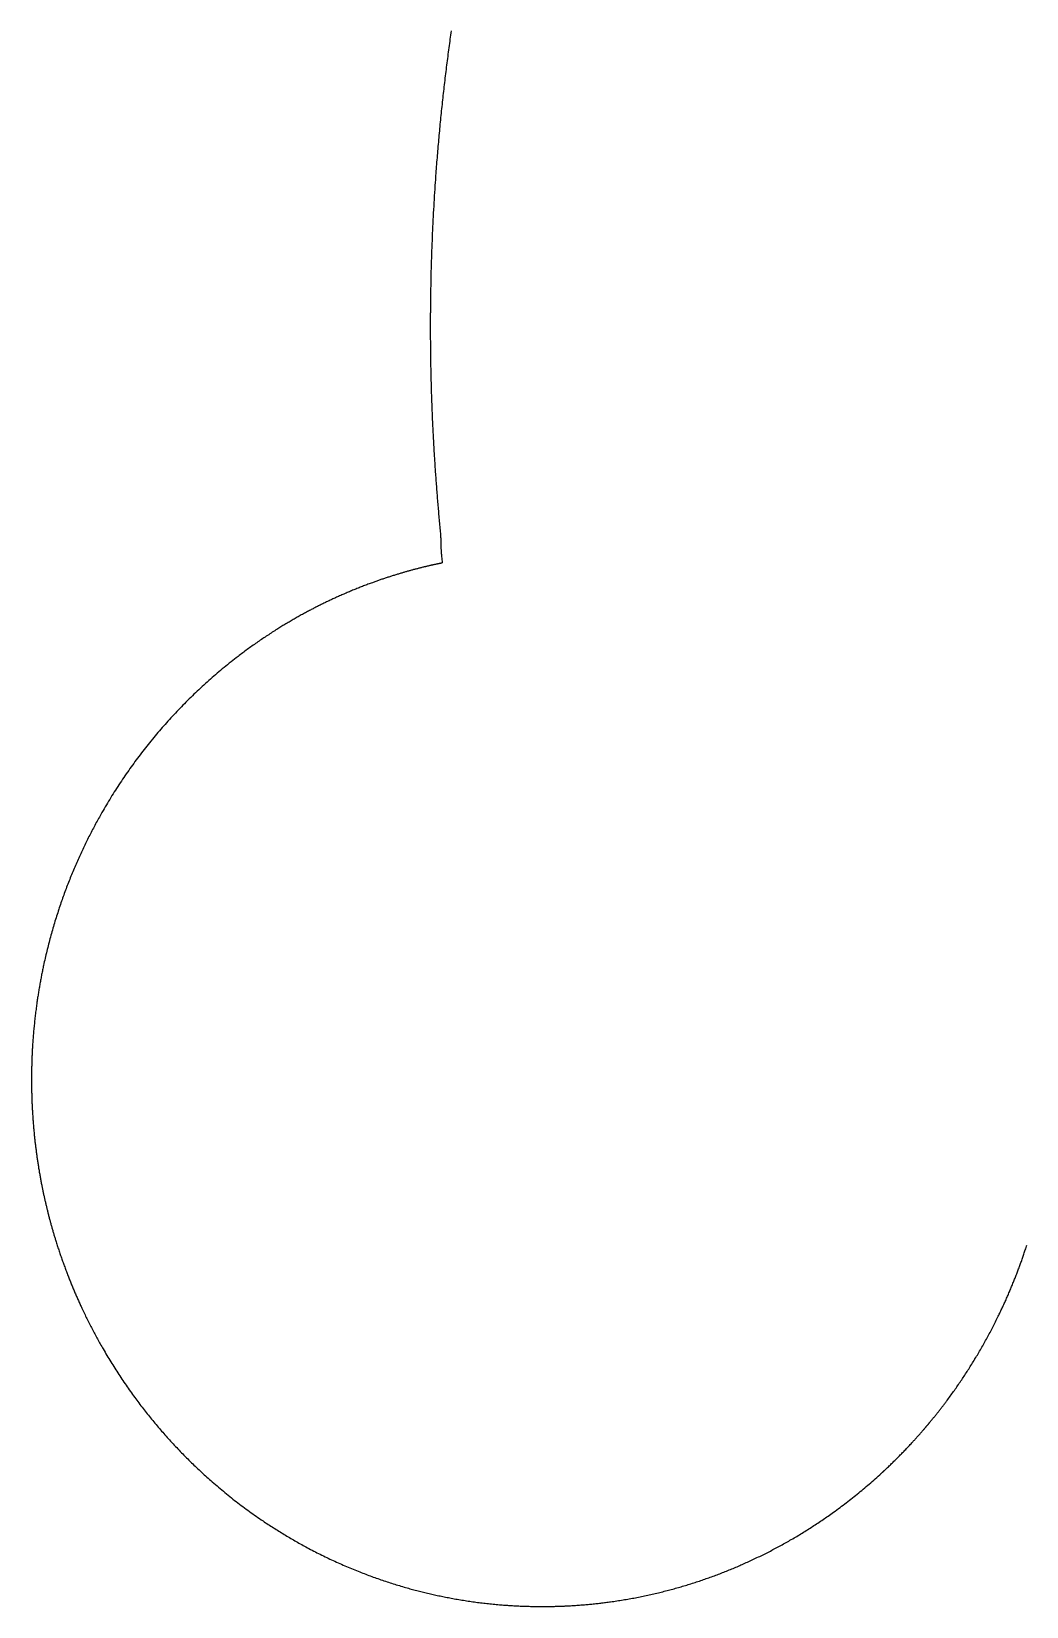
# Model space of a CAD drawing. Extents: x -390 to 1004, y -529 to 565.
# Drawn here: x -390 to -46, y -525 to 20 of the extents above; entities that cross this region are included whole.
import ezdxf

# ---------------------------------------------------------------- set-up
doc = ezdxf.new("R2010")
doc.units = 0
doc.layers.add('EDGE-CUTS', color=7, linetype='CONTINUOUS')

msp = doc.modelspace()

# ---------------------------------------------------------------- linework, layer by layer
at = {"layer": 'EDGE-CUTS', "color": 7}
msp.add_lwpolyline([(-244.78, 20.14), (-244.88, 19.42), (-244.98, 18.71), (-245.08, 18), (-245.18, 17.28), (-245.28, 16.57), (-245.38, 15.82), (-245.48, 15.07), (-245.59, 14.32), (-245.69, 13.57), (-245.79, 12.82), (-245.88, 12.07), (-245.98, 11.32), (-246.08, 10.56), (-246.18, 9.81), (-246.27, 9.06), (-246.37, 8.31), (-246.46, 7.55), (-246.55, 6.8), (-246.65, 6.05), (-246.74, 5.29), (-246.83, 4.54), (-246.92, 3.78), (-247.01, 3.03), (-247.1, 2.27), (-247.19, 1.52), (-247.27, 0.76), (-247.36, 0.01), (-247.45, -0.75), (-247.53, -1.5), (-247.62, -2.26), (-247.7, -3.02), (-247.78, -3.77), (-247.86, -4.53), (-247.94, -5.29), (-248.02, -6.05), (-248.1, -6.81), (-248.18, -7.56), (-248.26, -8.33), (-248.34, -9.1), (-248.42, -9.87), (-248.49, -10.64), (-248.57, -11.4), (-248.64, -12.17), (-248.72, -12.94), (-248.79, -13.71), (-248.86, -14.48), (-248.93, -15.25), (-249, -16.02), (-249.07, -16.79), (-249.14, -17.56), (-249.21, -18.33), (-249.28, -19.1), (-249.34, -19.87), (-249.41, -20.65), (-249.48, -21.42), (-249.54, -22.19), (-249.6, -22.96), (-249.67, -23.74), (-249.73, -24.51), (-249.79, -25.28), (-249.85, -26.06), (-249.91, -26.83), (-249.97, -27.6), (-250.02, -28.38), (-250.08, -29.15), (-250.14, -29.93), (-250.19, -30.7), (-250.25, -31.48), (-250.3, -32.25), (-250.38, -33.43), (-250.46, -34.61), (-250.53, -35.79), (-250.61, -36.98), (-250.68, -38.16), (-250.75, -39.34), (-250.82, -40.53), (-250.88, -41.71), (-250.95, -42.89), (-251.01, -44.08), (-251.07, -45.26), (-251.13, -46.45), (-251.19, -47.64), (-251.24, -48.83), (-251.3, -50.01), (-251.35, -51.2), (-251.4, -52.39), (-251.44, -53.58), (-251.49, -54.77), (-251.53, -55.96), (-251.58, -57.15), (-251.62, -58.34), (-251.65, -59.54), (-251.69, -60.73), (-251.72, -61.92), (-251.75, -63.12), (-251.78, -64.31), (-251.81, -65.51), (-251.84, -66.7), (-251.86, -67.9), (-251.88, -69.1), (-251.91, -70.29), (-251.91, -70.66), (-251.92, -71.03), (-251.92, -71.4), (-251.93, -71.77), (-251.93, -72.14), (-251.94, -72.5), (-251.94, -72.87), (-251.95, -73.24), (-251.95, -73.61), (-251.96, -73.98), (-251.96, -74.35), (-251.96, -74.72), (-251.97, -75.09), (-251.97, -75.45), (-251.97, -75.82), (-251.98, -76.19), (-251.98, -76.56), (-251.98, -76.93), (-251.98, -77.3), (-251.99, -77.67), (-251.99, -78.04), (-251.99, -78.41), (-251.99, -78.78), (-251.99, -79.15), (-252, -79.52), (-252, -79.89), (-252, -80.26), (-252, -80.63), (-252, -80.99), (-252, -81.36), (-252, -81.73), (-252, -82.1), (-252, -82.52), (-252, -82.94), (-252, -83.35), (-252, -83.77), (-252, -84.19), (-252, -84.6), (-251.99, -85.02), (-251.99, -85.43), (-251.99, -85.85), (-251.99, -86.26), (-251.99, -86.68), (-251.98, -87.1), (-251.98, -87.51), (-251.98, -87.93), (-251.97, -88.34), (-251.97, -88.76), (-251.97, -89.17), (-251.96, -89.59), (-251.96, -90), (-251.95, -90.42), (-251.95, -90.83), (-251.94, -91.25), (-251.94, -91.66), (-251.93, -92.08), (-251.93, -92.49), (-251.92, -92.91), (-251.91, -93.32), (-251.91, -93.74), (-251.9, -94.15), (-251.89, -94.57), (-251.89, -94.98), (-251.88, -95.4), (-251.87, -96.01), (-251.86, -96.63), (-251.84, -97.24), (-251.83, -97.86), (-251.82, -98.47), (-251.8, -99.09), (-251.79, -99.71), (-251.77, -100.32), (-251.76, -100.94), (-251.74, -101.55), (-251.73, -102.17), (-251.71, -102.78), (-251.69, -103.39), (-251.67, -104.01), (-251.65, -104.62), (-251.64, -105.24), (-251.62, -105.85), (-251.6, -106.46), (-251.57, -107.08), (-251.55, -107.69), (-251.53, -108.3), (-251.51, -108.92), (-251.49, -109.53), (-251.46, -110.14), (-251.44, -110.76), (-251.42, -111.37), (-251.39, -111.98), (-251.37, -112.59), (-251.34, -113.21), (-251.31, -113.82), (-251.29, -114.43), (-251.26, -115.04), (-251.23, -115.59), (-251.21, -116.14), (-251.18, -116.69), (-251.16, -117.23), (-251.13, -117.78), (-251.1, -118.33), (-251.08, -118.88), (-251.05, -119.42), (-251.02, -119.97), (-250.99, -120.52), (-250.96, -121.06), (-250.93, -121.61), (-250.9, -122.16), (-250.87, -122.7), (-250.84, -123.25), (-250.81, -123.8), (-250.78, -124.34), (-250.75, -124.89), (-250.72, -125.43), (-250.68, -125.98), (-250.65, -126.53), (-250.62, -127.07), (-250.58, -127.62), (-250.55, -128.16), (-250.51, -128.71), (-250.48, -129.25), (-250.44, -129.8), (-250.41, -130.34), (-250.37, -130.89), (-250.33, -131.43), (-250.3, -131.98), (-250.26, -132.52), (-250.22, -133.13), (-250.17, -133.74), (-250.13, -134.36), (-250.09, -134.97), (-250.04, -135.58), (-250, -136.19), (-249.95, -136.8), (-249.9, -137.41), (-249.86, -138.02), (-249.81, -138.63), (-249.76, -139.24), (-249.71, -139.85), (-249.67, -140.46), (-249.62, -141.07), (-249.57, -141.68), (-249.52, -142.29), (-249.47, -142.9), (-249.41, -143.51), (-249.36, -144.12), (-249.31, -144.73), (-249.26, -145.34), (-249.2, -145.95), (-249.15, -146.56), (-249.1, -147.16), (-249.04, -147.77), (-248.99, -148.38), (-248.93, -148.99), (-248.87, -149.6), (-248.82, -150.2), (-248.76, -150.81), (-248.7, -151.42), (-248.64, -152.02), (-248.59, -152.61), (-248.54, -153.15), (-248.5, -153.66), (-248.46, -154.13), (-248.43, -154.57), (-248.41, -154.98), (-248.39, -155.36), (-248.37, -155.71), (-248.35, -156.05), (-248.34, -156.36), (-248.33, -156.66), (-248.33, -156.95), (-248.32, -157.22), (-248.32, -157.49), (-248.32, -157.75), (-248.31, -158), (-248.31, -158.26), (-248.3, -158.52), (-248.3, -158.79), (-248.29, -159.06), (-248.28, -159.34), (-248.26, -159.64), (-248.25, -159.95), (-248.22, -160.28), (-248.2, -160.64), (-248.17, -161.01), (-248.13, -161.42), (-248.09, -161.85), (-248.04, -162.32), (-247.99, -162.82), (-247.92, -163.36), (-247.85, -163.94), (-247.86, -163.94), (-247.87, -163.94), (-247.88, -163.95), (-247.88, -163.95), (-247.89, -163.95), (-247.9, -163.95), (-247.91, -163.95), (-247.91, -163.95), (-247.92, -163.96), (-247.93, -163.96), (-247.94, -163.96), (-247.94, -163.96), (-247.95, -163.96), (-247.96, -163.97), (-247.97, -163.97), (-247.97, -163.97), (-247.98, -163.97), (-247.99, -163.97), (-248, -163.98), (-248, -163.98), (-248.01, -163.98), (-248.02, -163.98), (-248.02, -163.98), (-248.03, -163.98), (-248.04, -163.99), (-248.05, -163.99), (-248.05, -163.99), (-248.06, -163.99), (-248.07, -163.99), (-248.08, -164), (-248.08, -164), (-248.09, -164), (-248.29, -164.04), (-248.49, -164.08), (-248.69, -164.12), (-248.88, -164.16), (-249.07, -164.2), (-249.26, -164.24), (-249.45, -164.28), (-249.64, -164.32), (-249.82, -164.36), (-250.01, -164.4), (-250.19, -164.44), (-250.37, -164.48), (-250.55, -164.52), (-250.73, -164.56), (-250.92, -164.6), (-251.1, -164.64), (-251.28, -164.68), (-251.46, -164.72), (-251.64, -164.76), (-251.82, -164.8), (-252, -164.84), (-252.18, -164.88), (-252.37, -164.93), (-252.55, -164.97), (-252.74, -165.01), (-252.92, -165.06), (-253.11, -165.1), (-253.3, -165.15), (-253.49, -165.19), (-253.69, -165.24), (-253.88, -165.29), (-254.08, -165.33), (-254.34, -165.4), (-254.61, -165.46), (-254.87, -165.53), (-255.13, -165.59), (-255.39, -165.66), (-255.66, -165.72), (-255.92, -165.79), (-256.18, -165.86), (-256.44, -165.93), (-256.7, -165.99), (-256.96, -166.06), (-257.23, -166.13), (-257.49, -166.2), (-257.75, -166.27), (-258.01, -166.34), (-258.27, -166.41), (-258.53, -166.48), (-258.79, -166.55), (-259.05, -166.62), (-259.31, -166.7), (-259.57, -166.77), (-259.83, -166.84), (-260.09, -166.91), (-260.35, -166.99), (-260.61, -167.06), (-260.87, -167.13), (-261.13, -167.21), (-261.39, -167.28), (-261.64, -167.36), (-261.9, -167.44), (-262.16, -167.51), (-262.42, -167.59), (-262.72, -167.68), (-263.03, -167.77), (-263.33, -167.86), (-263.63, -167.96), (-263.94, -168.05), (-264.24, -168.14), (-264.54, -168.24), (-264.85, -168.33), (-265.15, -168.43), (-265.45, -168.52), (-265.75, -168.62), (-266.05, -168.72), (-266.36, -168.81), (-266.66, -168.91), (-266.96, -169.01), (-267.26, -169.11), (-267.56, -169.21), (-267.86, -169.31), (-268.16, -169.41), (-268.46, -169.51), (-268.76, -169.61), (-269.06, -169.71), (-269.36, -169.82), (-269.66, -169.92), (-269.96, -170.02), (-270.25, -170.13), (-270.55, -170.23), (-270.85, -170.34), (-271.15, -170.45), (-271.44, -170.55), (-271.74, -170.66), (-272.04, -170.77), (-272.42, -170.91), (-272.81, -171.05), (-273.19, -171.19), (-273.57, -171.33), (-273.95, -171.48), (-274.34, -171.62), (-274.72, -171.76), (-275.1, -171.91), (-275.48, -172.06), (-275.86, -172.21), (-276.24, -172.35), (-276.62, -172.5), (-277, -172.66), (-277.38, -172.81), (-277.75, -172.96), (-278.13, -173.11), (-278.51, -173.27), (-278.88, -173.42), (-279.26, -173.58), (-279.64, -173.73), (-280.01, -173.89), (-280.39, -174.05), (-280.76, -174.21), (-281.14, -174.37), (-281.51, -174.53), (-281.88, -174.69), (-282.26, -174.85), (-282.63, -175.02), (-283, -175.18), (-283.37, -175.35), (-283.74, -175.51), (-284.11, -175.68), (-284.43, -175.82), (-284.75, -175.97), (-285.07, -176.11), (-285.38, -176.26), (-285.7, -176.41), (-286.02, -176.55), (-286.33, -176.7), (-286.65, -176.85), (-286.96, -177), (-287.28, -177.15), (-287.59, -177.3), (-287.91, -177.45), (-288.22, -177.6), (-288.53, -177.75), (-288.85, -177.9), (-289.16, -178.06), (-289.47, -178.21), (-289.78, -178.36), (-290.09, -178.52), (-290.41, -178.68), (-290.72, -178.83), (-291.03, -178.99), (-291.34, -179.15), (-291.65, -179.3), (-291.96, -179.46), (-292.27, -179.62), (-292.58, -179.78), (-292.88, -179.94), (-293.19, -180.1), (-293.5, -180.26), (-293.81, -180.43), (-294.12, -180.59), (-294.48, -180.78), (-294.84, -180.97), (-295.2, -181.17), (-295.55, -181.36), (-295.91, -181.56), (-296.27, -181.75), (-296.63, -181.95), (-296.98, -182.15), (-297.34, -182.35), (-297.7, -182.55), (-298.05, -182.75), (-298.41, -182.95), (-298.76, -183.15), (-299.12, -183.35), (-299.47, -183.56), (-299.82, -183.76), (-300.17, -183.97), (-300.53, -184.17), (-300.88, -184.38), (-301.23, -184.59), (-301.58, -184.79), (-301.93, -185), (-302.28, -185.21), (-302.63, -185.42), (-302.97, -185.63), (-303.32, -185.85), (-303.67, -186.06), (-304.02, -186.27), (-304.36, -186.49), (-304.71, -186.7), (-305.05, -186.92), (-305.4, -187.14), (-305.82, -187.4), (-306.24, -187.67), (-306.66, -187.94), (-307.08, -188.21), (-307.5, -188.49), (-307.92, -188.76), (-308.34, -189.03), (-308.76, -189.31), (-309.17, -189.59), (-309.59, -189.87), (-310, -190.14), (-310.42, -190.42), (-310.83, -190.71), (-311.24, -190.99), (-311.65, -191.27), (-312.06, -191.56), (-312.47, -191.84), (-312.88, -192.13), (-313.29, -192.42), (-313.7, -192.71), (-314.1, -193), (-314.51, -193.29), (-314.91, -193.59), (-315.32, -193.88), (-315.72, -194.17), (-316.12, -194.47), (-316.52, -194.77), (-316.92, -195.07), (-317.32, -195.37), (-317.72, -195.67), (-318.12, -195.97), (-318.52, -196.27), (-319.13, -196.75), (-319.74, -197.22), (-320.35, -197.7), (-320.96, -198.18), (-321.56, -198.66), (-322.17, -199.14), (-322.77, -199.63), (-323.37, -200.12), (-323.96, -200.62), (-324.56, -201.11), (-325.15, -201.61), (-325.74, -202.11), (-326.33, -202.61), (-326.92, -203.12), (-327.5, -203.63), (-328.08, -204.14), (-328.66, -204.65), (-329.24, -205.17), (-329.81, -205.69), (-330.39, -206.21), (-330.96, -206.73), (-331.53, -207.26), (-332.09, -207.79), (-332.66, -208.32), (-333.22, -208.85), (-333.78, -209.39), (-334.33, -209.92), (-334.89, -210.47), (-335.44, -211.01), (-335.99, -211.55), (-336.54, -212.1), (-337.09, -212.65), (-337.62, -213.19), (-338.14, -213.73), (-338.66, -214.27), (-339.18, -214.81), (-339.7, -215.36), (-340.22, -215.91), (-340.73, -216.45), (-341.25, -217.01), (-341.76, -217.56), (-342.26, -218.12), (-342.77, -218.68), (-343.27, -219.24), (-343.77, -219.8), (-344.27, -220.36), (-344.77, -220.93), (-345.26, -221.5), (-345.75, -222.07), (-346.24, -222.65), (-346.73, -223.22), (-347.21, -223.8), (-347.7, -224.38), (-348.18, -224.96), (-348.65, -225.55), (-349.13, -226.13), (-349.6, -226.72), (-350.07, -227.31), (-350.54, -227.9), (-351.01, -228.5), (-351.47, -229.1), (-351.93, -229.69), (-352.39, -230.3), (-352.85, -230.9), (-353.3, -231.5), (-353.74, -232.09), (-354.19, -232.69), (-354.63, -233.3), (-355.07, -233.9), (-355.5, -234.51), (-355.94, -235.12), (-356.37, -235.73), (-356.8, -236.34), (-357.22, -236.95), (-357.65, -237.57), (-358.07, -238.19), (-358.49, -238.8), (-358.9, -239.43), (-359.32, -240.05), (-359.73, -240.67), (-360.14, -241.3), (-360.55, -241.93), (-360.95, -242.56), (-361.36, -243.19), (-361.76, -243.83), (-362.15, -244.46), (-362.55, -245.1), (-362.94, -245.74), (-363.33, -246.38), (-363.72, -247.03), (-364.1, -247.67), (-364.48, -248.32), (-364.86, -248.97), (-365.24, -249.62), (-365.61, -250.27), (-365.99, -250.93), (-366.25, -251.4), (-366.52, -251.87), (-366.79, -252.35), (-367.05, -252.83), (-367.31, -253.31), (-367.57, -253.78), (-367.83, -254.26), (-368.09, -254.75), (-368.35, -255.23), (-368.6, -255.71), (-368.86, -256.19), (-369.11, -256.68), (-369.36, -257.16), (-369.61, -257.65), (-369.86, -258.13), (-370.11, -258.62), (-370.35, -259.11), (-370.6, -259.6), (-370.84, -260.09), (-371.08, -260.58), (-371.32, -261.07), (-371.56, -261.57), (-371.8, -262.06), (-372.03, -262.55), (-372.27, -263.05), (-372.5, -263.55), (-372.73, -264.04), (-372.96, -264.54), (-373.19, -265.04), (-373.42, -265.54), (-373.65, -266.04), (-373.87, -266.54), (-374.11, -267.07), (-374.34, -267.59), (-374.57, -268.12), (-374.8, -268.65), (-375.02, -269.17), (-375.25, -269.7), (-375.47, -270.23), (-375.7, -270.77), (-375.92, -271.3), (-376.14, -271.83), (-376.35, -272.37), (-376.57, -272.9), (-376.78, -273.44), (-377, -273.97), (-377.21, -274.51), (-377.42, -275.05), (-377.63, -275.59), (-377.83, -276.13), (-378.04, -276.67), (-378.24, -277.21), (-378.44, -277.75), (-378.64, -278.3), (-378.84, -278.84), (-379.04, -279.38), (-379.23, -279.93), (-379.43, -280.48), (-379.62, -281.02), (-379.81, -281.57), (-380, -282.12), (-380.18, -282.67), (-380.37, -283.22), (-380.55, -283.77), (-380.75, -284.37), (-380.94, -284.96), (-381.13, -285.55), (-381.32, -286.15), (-381.51, -286.75), (-381.7, -287.34), (-381.88, -287.94), (-382.06, -288.54), (-382.24, -289.14), (-382.42, -289.74), (-382.59, -290.35), (-382.77, -290.95), (-382.94, -291.55), (-383.11, -292.16), (-383.28, -292.76), (-383.44, -293.37), (-383.61, -293.98), (-383.77, -294.58), (-383.93, -295.19), (-384.09, -295.8), (-384.25, -296.41), (-384.4, -297.02), (-384.55, -297.64), (-384.7, -298.25), (-384.85, -298.86), (-385, -299.48), (-385.14, -300.09), (-385.28, -300.71), (-385.42, -301.33), (-385.56, -301.94), (-385.7, -302.56), (-385.83, -303.18), (-385.91, -303.58), (-386, -303.97), (-386.08, -304.36), (-386.16, -304.76), (-386.24, -305.16), (-386.32, -305.55), (-386.4, -305.95), (-386.48, -306.34), (-386.56, -306.74), (-386.63, -307.14), (-386.71, -307.53), (-386.78, -307.93), (-386.86, -308.33), (-386.93, -308.73), (-387, -309.12), (-387.07, -309.52), (-387.15, -309.92), (-387.22, -310.32), (-387.28, -310.72), (-387.35, -311.12), (-387.42, -311.52), (-387.49, -311.92), (-387.55, -312.32), (-387.62, -312.72), (-387.68, -313.12), (-387.74, -313.53), (-387.81, -313.93), (-387.87, -314.33), (-387.93, -314.73), (-387.99, -315.14), (-388.05, -315.54), (-388.11, -315.94), (-388.17, -316.43), (-388.24, -316.93), (-388.31, -317.42), (-388.38, -317.91), (-388.44, -318.41), (-388.5, -318.9), (-388.57, -319.39), (-388.63, -319.89), (-388.69, -320.38), (-388.74, -320.88), (-388.8, -321.37), (-388.86, -321.87), (-388.91, -322.37), (-388.96, -322.87), (-389.01, -323.36), (-389.06, -323.86), (-389.11, -324.36), (-389.16, -324.86), (-389.21, -325.36), (-389.25, -325.86), (-389.3, -326.36), (-389.34, -326.86), (-389.38, -327.36), (-389.42, -327.86), (-389.46, -328.36), (-389.5, -328.86), (-389.53, -329.36), (-389.57, -329.87), (-389.6, -330.37), (-389.63, -330.87), (-389.66, -331.38), (-389.69, -331.88), (-389.71, -332.22), (-389.73, -332.55), (-389.75, -332.89), (-389.76, -333.23), (-389.78, -333.57), (-389.8, -333.9), (-389.81, -334.24), (-389.83, -334.58), (-389.84, -334.92), (-389.85, -335.25), (-389.87, -335.59), (-389.88, -335.93), (-389.89, -336.27), (-389.9, -336.61), (-389.91, -336.95), (-389.92, -337.29), (-389.93, -337.62), (-389.94, -337.96), (-389.95, -338.3), (-389.96, -338.64), (-389.96, -338.98), (-389.97, -339.32), (-389.98, -339.66), (-389.98, -340), (-389.99, -340.34), (-389.99, -340.68), (-389.99, -341.03), (-390, -341.37), (-390, -341.71), (-390, -342.05), (-390, -342.39), (-390, -342.73), (-390, -342.81), (-390, -342.9), (-390, -342.98), (-390, -343.06), (-390, -343.14), (-390, -343.23), (-390, -343.31), (-390, -343.39), (-390, -343.47), (-390, -343.55), (-390, -343.64), (-390, -343.72), (-390, -343.8), (-390, -343.88), (-390, -343.97), (-390, -344.05), (-389.99, -344.13), (-389.99, -344.21), (-389.99, -344.3), (-389.99, -344.38), (-389.99, -344.46), (-389.99, -344.54), (-389.99, -344.62), (-389.99, -344.71), (-389.99, -344.79), (-389.99, -344.87), (-389.99, -344.95), (-389.99, -345.04), (-389.99, -345.12), (-389.98, -345.2), (-389.98, -345.28), (-389.98, -345.36), (-389.98, -345.73), (-389.97, -346.1), (-389.96, -346.46), (-389.96, -346.83), (-389.95, -347.19), (-389.94, -347.56), (-389.93, -347.92), (-389.92, -348.29), (-389.91, -348.65), (-389.9, -349.01), (-389.88, -349.38), (-389.87, -349.74), (-389.86, -350.1), (-389.84, -350.47), (-389.83, -350.83), (-389.81, -351.19), (-389.8, -351.56), (-389.78, -351.92), (-389.76, -352.28), (-389.74, -352.64), (-389.72, -353.01), (-389.7, -353.37), (-389.68, -353.73), (-389.66, -354.09), (-389.64, -354.45), (-389.62, -354.81), (-389.59, -355.18), (-389.57, -355.54), (-389.55, -355.9), (-389.52, -356.26), (-389.49, -356.62), (-389.47, -356.98), (-389.44, -357.34), (-389.41, -357.7), (-389.38, -358.06), (-389.35, -358.43), (-389.32, -358.79), (-389.29, -359.15), (-389.26, -359.51), (-389.23, -359.87), (-389.2, -360.23), (-389.16, -360.59), (-389.13, -360.95), (-389.09, -361.31), (-389.06, -361.67), (-389.02, -362.03), (-388.98, -362.39), (-388.95, -362.75), (-388.91, -363.11), (-388.87, -363.47), (-388.83, -363.83), (-388.79, -364.19), (-388.75, -364.54), (-388.71, -364.9), (-388.66, -365.26), (-388.62, -365.62), (-388.58, -365.98), (-388.53, -366.33), (-388.49, -366.69), (-388.44, -367.05), (-388.4, -367.4), (-388.35, -367.76), (-388.3, -368.12), (-388.25, -368.47), (-388.2, -368.82), (-388.15, -369.17), (-388.11, -369.52), (-388.06, -369.87), (-388, -370.22), (-387.95, -370.56), (-387.9, -370.91), (-387.85, -371.26), (-387.8, -371.61), (-387.74, -371.95), (-387.69, -372.3), (-387.63, -372.65), (-387.58, -373), (-387.52, -373.34), (-387.46, -373.69), (-387.4, -374.03), (-387.35, -374.38), (-387.29, -374.73), (-387.23, -375.07), (-387.17, -375.42), (-387.11, -375.76), (-387.04, -376.11), (-386.98, -376.45), (-386.92, -376.8), (-386.86, -377.14), (-386.79, -377.48), (-386.73, -377.83), (-386.66, -378.17), (-386.6, -378.51), (-386.53, -378.86), (-386.46, -379.2), (-386.4, -379.54), (-386.34, -379.83), (-386.28, -380.13), (-386.22, -380.42), (-386.16, -380.71), (-386.1, -381.01), (-386.04, -381.3), (-385.98, -381.59), (-385.91, -381.88), (-385.85, -382.18), (-385.79, -382.47), (-385.73, -382.76), (-385.66, -383.05), (-385.6, -383.34), (-385.53, -383.63), (-385.47, -383.93), (-385.4, -384.22), (-385.34, -384.51), (-385.27, -384.8), (-385.2, -385.09), (-385.14, -385.38), (-385.07, -385.67), (-385, -385.96), (-384.93, -386.25), (-384.86, -386.54), (-384.8, -386.83), (-384.73, -387.11), (-384.65, -387.4), (-384.58, -387.69), (-384.51, -387.98), (-384.44, -388.27), (-384.37, -388.56), (-384.3, -388.85), (-384.22, -389.15), (-384.14, -389.45), (-384.06, -389.76), (-383.98, -390.06), (-383.91, -390.37), (-383.83, -390.67), (-383.75, -390.97), (-383.66, -391.28), (-383.58, -391.58), (-383.5, -391.88), (-383.42, -392.18), (-383.34, -392.49), (-383.25, -392.79), (-383.17, -393.09), (-383.09, -393.39), (-383, -393.69), (-382.92, -393.99), (-382.83, -394.3), (-382.74, -394.6), (-382.66, -394.9), (-382.57, -395.2), (-382.48, -395.5), (-382.4, -395.8), (-382.31, -396.1), (-382.22, -396.4), (-382.13, -396.7), (-382.04, -397), (-381.95, -397.29), (-381.86, -397.59), (-381.77, -397.89), (-381.67, -398.19), (-381.58, -398.49), (-381.46, -398.88), (-381.33, -399.28), (-381.21, -399.67), (-381.08, -400.07), (-380.95, -400.46), (-380.83, -400.86), (-380.7, -401.25), (-380.57, -401.65), (-380.44, -402.04), (-380.31, -402.43), (-380.17, -402.82), (-380.04, -403.22), (-379.91, -403.61), (-379.77, -404), (-379.64, -404.39), (-379.5, -404.78), (-379.36, -405.17), (-379.22, -405.56), (-379.09, -405.95), (-378.95, -406.34), (-378.8, -406.72), (-378.66, -407.11), (-378.52, -407.5), (-378.38, -407.89), (-378.23, -408.27), (-378.09, -408.66), (-377.94, -409.04), (-377.8, -409.43), (-377.65, -409.81), (-377.5, -410.2), (-377.35, -410.58), (-377.2, -410.96), (-377.07, -411.31), (-376.93, -411.65), (-376.8, -412), (-376.66, -412.34), (-376.52, -412.69), (-376.38, -413.03), (-376.24, -413.37), (-376.1, -413.71), (-375.96, -414.06), (-375.82, -414.4), (-375.68, -414.74), (-375.54, -415.08), (-375.39, -415.42), (-375.25, -415.76), (-375.1, -416.1), (-374.96, -416.44), (-374.81, -416.78), (-374.67, -417.12), (-374.52, -417.46), (-374.37, -417.8), (-374.22, -418.13), (-374.07, -418.47), (-373.92, -418.81), (-373.77, -419.14), (-373.62, -419.48), (-373.47, -419.82), (-373.32, -420.15), (-373.16, -420.49), (-373.01, -420.82), (-372.86, -421.16), (-372.7, -421.49), (-372.55, -421.82), (-372.33, -422.27), (-372.12, -422.72), (-371.91, -423.17), (-371.69, -423.62), (-371.48, -424.07), (-371.26, -424.52), (-371.04, -424.96), (-370.82, -425.41), (-370.6, -425.85), (-370.38, -426.3), (-370.16, -426.74), (-369.93, -427.19), (-369.71, -427.63), (-369.48, -428.07), (-369.25, -428.51), (-369.02, -428.95), (-368.79, -429.39), (-368.56, -429.83), (-368.33, -430.27), (-368.1, -430.7), (-367.86, -431.14), (-367.63, -431.58), (-367.39, -432.01), (-367.15, -432.44), (-366.91, -432.88), (-366.67, -433.31), (-366.43, -433.74), (-366.19, -434.17), (-365.95, -434.6), (-365.7, -435.03), (-365.46, -435.46), (-365.21, -435.89), (-364.89, -436.45), (-364.56, -437.01), (-364.23, -437.57), (-363.9, -438.13), (-363.57, -438.68), (-363.23, -439.24), (-362.9, -439.79), (-362.56, -440.34), (-362.22, -440.89), (-361.88, -441.44), (-361.53, -441.99), (-361.19, -442.53), (-360.84, -443.08), (-360.49, -443.62), (-360.14, -444.16), (-359.79, -444.7), (-359.43, -445.24), (-359.08, -445.78), (-358.72, -446.32), (-358.36, -446.85), (-358, -447.38), (-357.63, -447.92), (-357.27, -448.45), (-356.9, -448.98), (-356.53, -449.5), (-356.16, -450.03), (-355.79, -450.56), (-355.41, -451.08), (-355.04, -451.6), (-354.66, -452.12), (-354.28, -452.64), (-353.9, -453.16), (-353.54, -453.64), (-353.19, -454.11), (-352.83, -454.59), (-352.47, -455.06), (-352.11, -455.54), (-351.75, -456.01), (-351.38, -456.48), (-351.02, -456.95), (-350.65, -457.41), (-350.29, -457.88), (-349.92, -458.35), (-349.55, -458.81), (-349.17, -459.27), (-348.8, -459.73), (-348.43, -460.19), (-348.05, -460.65), (-347.67, -461.11), (-347.29, -461.57), (-346.91, -462.02), (-346.53, -462.47), (-346.15, -462.93), (-345.76, -463.38), (-345.38, -463.83), (-344.99, -464.28), (-344.6, -464.72), (-344.21, -465.17), (-343.82, -465.61), (-343.42, -466.05), (-343.03, -466.5), (-342.63, -466.94), (-342.23, -467.38), (-341.84, -467.81), (-341.42, -468.26), (-341.01, -468.71), (-340.6, -469.15), (-340.18, -469.6), (-339.76, -470.04), (-339.34, -470.48), (-338.92, -470.92), (-338.5, -471.36), (-338.08, -471.8), (-337.65, -472.23), (-337.23, -472.67), (-336.8, -473.1), (-336.37, -473.53), (-335.94, -473.96), (-335.51, -474.39), (-335.08, -474.81), (-334.64, -475.24), (-334.21, -475.66), (-333.77, -476.08), (-333.33, -476.5), (-332.89, -476.92), (-332.45, -477.34), (-332.01, -477.75), (-331.56, -478.17), (-331.12, -478.58), (-330.67, -478.99), (-330.22, -479.4), (-329.77, -479.81), (-329.32, -480.22), (-328.87, -480.62), (-328.42, -481.03), (-327.96, -481.43), (-327.43, -481.9), (-326.89, -482.37), (-326.35, -482.84), (-325.8, -483.3), (-325.26, -483.76), (-324.71, -484.22), (-324.16, -484.68), (-323.61, -485.14), (-323.06, -485.59), (-322.5, -486.04), (-321.95, -486.49), (-321.39, -486.94), (-320.83, -487.39), (-320.27, -487.83), (-319.71, -488.27), (-319.14, -488.71), (-318.58, -489.14), (-318.01, -489.58), (-317.44, -490.01), (-316.87, -490.44), (-316.29, -490.86), (-315.72, -491.29), (-315.14, -491.71), (-314.56, -492.13), (-313.98, -492.55), (-313.4, -492.96), (-312.82, -493.37), (-312.23, -493.78), (-311.65, -494.19), (-311.06, -494.6), (-310.47, -495), (-309.88, -495.4), (-309.43, -495.7), (-308.98, -496), (-308.53, -496.3), (-308.08, -496.6), (-307.62, -496.9), (-307.17, -497.19), (-306.72, -497.48), (-306.26, -497.78), (-305.81, -498.07), (-305.35, -498.36), (-304.89, -498.64), (-304.43, -498.93), (-303.97, -499.21), (-303.51, -499.5), (-303.05, -499.78), (-302.59, -500.06), (-302.13, -500.34), (-301.66, -500.62), (-301.2, -500.9), (-300.73, -501.17), (-300.26, -501.44), (-299.8, -501.72), (-299.33, -501.99), (-298.86, -502.26), (-298.39, -502.52), (-297.92, -502.79), (-297.45, -503.06), (-296.97, -503.32), (-296.5, -503.58), (-296.02, -503.84), (-295.55, -504.1), (-295.07, -504.36), (-294.52, -504.65), (-293.97, -504.95), (-293.42, -505.24), (-292.87, -505.53), (-292.31, -505.82), (-291.76, -506.1), (-291.2, -506.39), (-290.64, -506.67), (-290.09, -506.95), (-289.53, -507.22), (-288.97, -507.5), (-288.4, -507.77), (-287.84, -508.05), (-287.28, -508.32), (-286.71, -508.58), (-286.15, -508.85), (-285.58, -509.11), (-285.01, -509.37), (-284.44, -509.63), (-283.87, -509.89), (-283.3, -510.15), (-282.73, -510.4), (-282.15, -510.65), (-281.58, -510.9), (-281, -511.15), (-280.43, -511.4), (-279.85, -511.64), (-279.27, -511.88), (-278.69, -512.12), (-278.11, -512.36), (-277.53, -512.59), (-276.95, -512.83), (-276.43, -513.03), (-275.91, -513.24), (-275.39, -513.44), (-274.87, -513.64), (-274.35, -513.84), (-273.83, -514.03), (-273.3, -514.23), (-272.78, -514.42), (-272.25, -514.62), (-271.73, -514.81), (-271.2, -515), (-270.68, -515.18), (-270.15, -515.37), (-269.62, -515.55), (-269.09, -515.74), (-268.56, -515.92), (-268.03, -516.09), (-267.5, -516.27), (-266.97, -516.45), (-266.44, -516.62), (-265.91, -516.79), (-265.37, -516.96), (-264.84, -517.13), (-264.3, -517.3), (-263.77, -517.47), (-263.23, -517.63), (-262.69, -517.79), (-262.15, -517.95), (-261.61, -518.11), (-261.07, -518.27), (-260.53, -518.42), (-259.99, -518.58), (-259.52, -518.71), (-259.06, -518.84), (-258.59, -518.97), (-258.12, -519.09), (-257.65, -519.22), (-257.18, -519.34), (-256.7, -519.47), (-256.23, -519.59), (-255.76, -519.71), (-255.29, -519.83), (-254.81, -519.95), (-254.34, -520.06), (-253.86, -520.18), (-253.39, -520.29), (-252.91, -520.41), (-252.44, -520.52), (-251.96, -520.63), (-251.49, -520.74), (-251.01, -520.85), (-250.53, -520.95), (-250.05, -521.06), (-249.57, -521.16), (-249.09, -521.26), (-248.61, -521.36), (-248.13, -521.46), (-247.65, -521.56), (-247.17, -521.66), (-246.69, -521.76), (-246.21, -521.85), (-245.73, -521.94), (-245.24, -522.03), (-244.76, -522.12), (-244.23, -522.22), (-243.7, -522.32), (-243.17, -522.41), (-242.64, -522.5), (-242.1, -522.6), (-241.57, -522.68), (-241.04, -522.77), (-240.5, -522.86), (-239.97, -522.94), (-239.43, -523.03), (-238.9, -523.11), (-238.36, -523.19), (-237.82, -523.26), (-237.29, -523.34), (-236.75, -523.41), (-236.21, -523.49), (-235.67, -523.56), (-235.13, -523.63), (-234.59, -523.69), (-234.05, -523.76), (-233.51, -523.82), (-232.97, -523.89), (-232.43, -523.95), (-231.88, -524.01), (-231.34, -524.06), (-230.8, -524.12), (-230.25, -524.17), (-229.71, -524.23), (-229.16, -524.28), (-228.62, -524.33), (-228.07, -524.37), (-227.53, -524.42), (-227.09, -524.46), (-226.65, -524.49), (-226.21, -524.52), (-225.77, -524.56), (-225.33, -524.59), (-224.89, -524.62), (-224.45, -524.65), (-224.01, -524.67), (-223.56, -524.7), (-223.12, -524.72), (-222.68, -524.75), (-222.24, -524.77), (-221.8, -524.79), (-221.35, -524.82), (-220.91, -524.84), (-220.47, -524.85), (-220.02, -524.87), (-219.58, -524.89), (-219.13, -524.9), (-218.69, -524.92), (-218.24, -524.93), (-217.8, -524.94), (-217.35, -524.95), (-216.91, -524.96), (-216.46, -524.97), (-216.02, -524.98), (-215.57, -524.99), (-215.12, -524.99), (-214.68, -524.99), (-214.23, -525), (-213.78, -525), (-213.33, -525), (-213.02, -525), (-212.71, -525), (-212.4, -525), (-212.09, -525), (-211.78, -524.99), (-211.47, -524.99), (-211.16, -524.99), (-210.85, -524.98), (-210.54, -524.98), (-210.23, -524.97), (-209.92, -524.97), (-209.61, -524.96), (-209.3, -524.95), (-208.99, -524.95), (-208.68, -524.94), (-208.37, -524.93), (-208.06, -524.92), (-207.75, -524.91), (-207.44, -524.9), (-207.13, -524.89), (-206.82, -524.88), (-206.51, -524.87), (-206.21, -524.85), (-205.9, -524.84), (-205.59, -524.83), (-205.28, -524.81), (-204.97, -524.8), (-204.67, -524.78), (-204.36, -524.77), (-204.05, -524.75), (-203.74, -524.74), (-203.44, -524.72), (-203, -524.69), (-202.56, -524.67), (-202.13, -524.64), (-201.69, -524.61), (-201.25, -524.58), (-200.82, -524.55), (-200.38, -524.52), (-199.95, -524.48), (-199.51, -524.45), (-199.08, -524.42), (-198.65, -524.38), (-198.21, -524.34), (-197.78, -524.3), (-197.35, -524.26), (-196.91, -524.22), (-196.48, -524.18), (-196.05, -524.14), (-195.62, -524.09), (-195.18, -524.05), (-194.75, -524), (-194.32, -523.96), (-193.89, -523.91), (-193.46, -523.86), (-193.03, -523.81), (-192.6, -523.76), (-192.17, -523.71), (-191.74, -523.65), (-191.31, -523.6), (-190.89, -523.54), (-190.46, -523.49), (-190.03, -523.43), (-189.6, -523.37), (-189.06, -523.29), (-188.52, -523.22), (-187.98, -523.14), (-187.44, -523.06), (-186.9, -522.97), (-186.36, -522.89), (-185.82, -522.8), (-185.28, -522.72), (-184.75, -522.63), (-184.21, -522.54), (-183.67, -522.44), (-183.14, -522.35), (-182.6, -522.25), (-182.07, -522.15), (-181.54, -522.06), (-181, -521.95), (-180.47, -521.85), (-179.94, -521.75), (-179.4, -521.64), (-178.87, -521.53), (-178.34, -521.43), (-177.81, -521.31), (-177.28, -521.2), (-176.75, -521.09), (-176.23, -520.97), (-175.7, -520.86), (-175.17, -520.74), (-174.64, -520.62), (-174.12, -520.49), (-173.59, -520.37), (-173.07, -520.24), (-172.54, -520.12), (-172.05, -520), (-171.55, -519.87), (-171.06, -519.75), (-170.57, -519.62), (-170.07, -519.5), (-169.58, -519.37), (-169.09, -519.24), (-168.6, -519.11), (-168.11, -518.97), (-167.62, -518.84), (-167.13, -518.7), (-166.64, -518.57), (-166.15, -518.43), (-165.66, -518.29), (-165.18, -518.15), (-164.69, -518), (-164.2, -517.86), (-163.72, -517.71), (-163.23, -517.57), (-162.75, -517.42), (-162.26, -517.27), (-161.78, -517.12), (-161.3, -516.96), (-160.82, -516.81), (-160.33, -516.66), (-159.85, -516.5), (-159.37, -516.34), (-158.89, -516.18), (-158.41, -516.02), (-157.93, -515.86), (-157.46, -515.7), (-156.98, -515.53), (-156.51, -515.37), (-156.04, -515.2), (-155.57, -515.03), (-155.1, -514.87), (-154.63, -514.7), (-154.16, -514.53), (-153.7, -514.35), (-153.23, -514.18), (-152.76, -514.01), (-152.3, -513.83), (-151.83, -513.65), (-151.37, -513.47), (-150.9, -513.29), (-150.44, -513.11), (-149.98, -512.93), (-149.52, -512.75), (-149.06, -512.56), (-148.6, -512.37), (-148.14, -512.19), (-147.68, -512), (-147.22, -511.81), (-146.76, -511.62), (-146.3, -511.42), (-145.85, -511.23), (-145.39, -511.03), (-144.93, -510.84), (-144.48, -510.64), (-144.02, -510.44), (-143.57, -510.24), (-143.12, -510.04), (-142.67, -509.83), (-142.21, -509.63), (-141.74, -509.41), (-141.27, -509.2), (-140.81, -508.98), (-140.34, -508.76), (-139.87, -508.54), (-139.4, -508.32), (-138.94, -508.1), (-138.47, -507.87), (-138.01, -507.65), (-137.54, -507.42), (-137.08, -507.19), (-136.62, -506.96), (-136.15, -506.73), (-135.69, -506.5), (-135.23, -506.27), (-134.77, -506.03), (-134.31, -505.8), (-133.86, -505.56), (-133.4, -505.32), (-132.94, -505.08), (-132.49, -504.84), (-132.03, -504.59), (-131.58, -504.35), (-131.12, -504.11), (-130.67, -503.86), (-130.22, -503.61), (-129.77, -503.36), (-129.32, -503.11), (-128.87, -502.86), (-128.42, -502.6), (-127.97, -502.35), (-127.52, -502.09), (-127.06, -501.82), (-126.59, -501.55), (-126.12, -501.28), (-125.66, -501), (-125.19, -500.73), (-124.73, -500.45), (-124.26, -500.17), (-123.8, -499.89), (-123.34, -499.61), (-122.88, -499.33), (-122.42, -499.04), (-121.96, -498.76), (-121.5, -498.47), (-121.04, -498.18), (-120.59, -497.89), (-120.13, -497.6), (-119.68, -497.31), (-119.23, -497.02), (-118.77, -496.72), (-118.32, -496.42), (-117.87, -496.13), (-117.42, -495.83), (-116.97, -495.53), (-116.52, -495.22), (-116.08, -494.92), (-115.63, -494.61), (-115.19, -494.31), (-114.74, -494), (-114.3, -493.69), (-113.86, -493.38), (-113.42, -493.07), (-112.98, -492.76), (-112.42, -492.36), (-111.87, -491.96), (-111.31, -491.56), (-110.76, -491.15), (-110.21, -490.74), (-109.66, -490.33), (-109.12, -489.92), (-108.57, -489.51), (-108.03, -489.09), (-107.49, -488.68), (-106.95, -488.26), (-106.41, -487.84), (-105.87, -487.41), (-105.33, -486.99), (-104.8, -486.56), (-104.27, -486.13), (-103.74, -485.7), (-103.21, -485.26), (-102.68, -484.83), (-102.15, -484.39), (-101.63, -483.95), (-101.11, -483.51), (-100.59, -483.06), (-100.07, -482.62), (-99.55, -482.17), (-99.04, -481.72), (-98.52, -481.27), (-98.01, -480.81), (-97.5, -480.36), (-96.99, -479.9), (-96.48, -479.44), (-95.98, -478.98), (-95.92, -478.92), (-95.85, -478.86), (-95.79, -478.81), (-95.73, -478.75), (-95.67, -478.69), (-95.61, -478.64), (-95.55, -478.58), (-95.49, -478.53), (-95.43, -478.47), (-95.36, -478.41), (-95.3, -478.36), (-95.24, -478.3), (-95.18, -478.24), (-95.12, -478.19), (-95.06, -478.13), (-95, -478.07), (-94.94, -478.02), (-94.88, -477.96), (-94.82, -477.9), (-94.76, -477.85), (-94.69, -477.79), (-94.63, -477.73), (-94.57, -477.67), (-94.51, -477.62), (-94.45, -477.56), (-94.39, -477.5), (-94.33, -477.45), (-94.27, -477.39), (-94.21, -477.33), (-94.15, -477.27), (-94.09, -477.22), (-94.03, -477.16), (-93.75, -476.9), (-93.47, -476.63), (-93.19, -476.36), (-92.91, -476.1), (-92.63, -475.83), (-92.36, -475.56), (-92.08, -475.29), (-91.81, -475.03), (-91.53, -474.76), (-91.26, -474.49), (-90.98, -474.21), (-90.71, -473.94), (-90.44, -473.67), (-90.16, -473.4), (-89.89, -473.13), (-89.62, -472.85), (-89.35, -472.58), (-89.08, -472.3), (-88.81, -472.03), (-88.54, -471.75), (-88.27, -471.47), (-88.01, -471.2), (-87.74, -470.92), (-87.47, -470.64), (-87.21, -470.36), (-86.94, -470.08), (-86.68, -469.8), (-86.41, -469.52), (-86.15, -469.24), (-85.89, -468.96), (-85.62, -468.67), (-85.36, -468.39), (-85.24, -468.25), (-85.11, -468.12), (-84.99, -467.98), (-84.86, -467.84), (-84.73, -467.71), (-84.61, -467.57), (-84.48, -467.43), (-84.36, -467.3), (-84.24, -467.16), (-84.11, -467.02), (-83.99, -466.88), (-83.86, -466.75), (-83.74, -466.61), (-83.61, -466.47), (-83.49, -466.33), (-83.37, -466.19), (-83.24, -466.05), (-83.12, -465.92), (-83, -465.78), (-82.87, -465.64), (-82.75, -465.5), (-82.63, -465.36), (-82.5, -465.22), (-82.38, -465.08), (-82.26, -464.94), (-82.14, -464.8), (-82.02, -464.66), (-81.89, -464.52), (-81.77, -464.38), (-81.65, -464.24), (-81.53, -464.1), (-81.41, -463.96), (-81.33, -463.87), (-81.25, -463.78), (-81.17, -463.69), (-81.09, -463.59), (-81.01, -463.5), (-80.93, -463.41), (-80.86, -463.32), (-80.78, -463.23), (-80.7, -463.14), (-80.62, -463.04), (-80.54, -462.95), (-80.46, -462.86), (-80.39, -462.77), (-80.31, -462.68), (-80.23, -462.58), (-80.15, -462.49), (-80.07, -462.4), (-80, -462.31), (-79.92, -462.22), (-79.84, -462.12), (-79.76, -462.03), (-79.68, -461.94), (-79.61, -461.85), (-79.53, -461.75), (-79.45, -461.66), (-79.37, -461.57), (-79.3, -461.47), (-79.22, -461.38), (-79.14, -461.29), (-79.07, -461.2), (-78.99, -461.1), (-78.91, -461.01), (-78.73, -460.79), (-78.54, -460.56), (-78.36, -460.34), (-78.17, -460.11), (-77.99, -459.89), (-77.81, -459.66), (-77.63, -459.44), (-77.44, -459.21), (-77.26, -458.99), (-77.08, -458.76), (-76.9, -458.53), (-76.72, -458.31), (-76.54, -458.08), (-76.36, -457.85), (-76.18, -457.62), (-76, -457.4), (-75.82, -457.17), (-75.64, -456.94), (-75.46, -456.71), (-75.28, -456.48), (-75.11, -456.25), (-74.93, -456.02), (-74.75, -455.79), (-74.57, -455.56), (-74.4, -455.33), (-74.22, -455.1), (-74.05, -454.87), (-73.87, -454.63), (-73.7, -454.4), (-73.52, -454.17), (-73.35, -453.94), (-73.17, -453.7), (-73.17, -453.69), (-73.16, -453.69), (-73.15, -453.68), (-73.15, -453.67), (-73.14, -453.66), (-73.13, -453.65), (-73.12, -453.64), (-73.12, -453.63), (-73.11, -453.62), (-73.1, -453.61), (-73.1, -453.6), (-73.09, -453.59), (-73.08, -453.58), (-73.07, -453.57), (-73.07, -453.56), (-73.06, -453.55), (-73.05, -453.54), (-73.05, -453.53), (-73.04, -453.52), (-73.03, -453.51), (-73.02, -453.5), (-73.02, -453.49), (-73.01, -453.48), (-73, -453.47), (-73, -453.47), (-72.99, -453.46), (-72.98, -453.45), (-72.98, -453.44), (-72.97, -453.43), (-72.96, -453.42), (-72.95, -453.41), (-72.95, -453.4), (-72.65, -453), (-72.36, -452.61), (-72.07, -452.21), (-71.78, -451.81), (-71.49, -451.41), (-71.21, -451.01), (-70.92, -450.61), (-70.64, -450.21), (-70.35, -449.81), (-70.07, -449.41), (-69.79, -449), (-69.5, -448.6), (-69.22, -448.19), (-68.95, -447.78), (-68.67, -447.38), (-68.39, -446.97), (-68.11, -446.56), (-67.84, -446.15), (-67.57, -445.74), (-67.29, -445.33), (-67.02, -444.92), (-66.75, -444.5), (-66.48, -444.09), (-66.21, -443.68), (-65.94, -443.26), (-65.68, -442.84), (-65.41, -442.43), (-65.15, -442.01), (-64.89, -441.59), (-64.62, -441.17), (-64.36, -440.75), (-64.1, -440.33), (-64.08, -440.3), (-64.06, -440.27), (-64.05, -440.24), (-64.03, -440.21), (-64.01, -440.18), (-63.99, -440.15), (-63.97, -440.11), (-63.95, -440.08), (-63.93, -440.05), (-63.91, -440.02), (-63.89, -439.99), (-63.87, -439.96), (-63.86, -439.93), (-63.84, -439.9), (-63.82, -439.87), (-63.8, -439.84), (-63.78, -439.8), (-63.76, -439.77), (-63.74, -439.74), (-63.72, -439.71), (-63.7, -439.68), (-63.68, -439.65), (-63.67, -439.62), (-63.65, -439.59), (-63.63, -439.56), (-63.61, -439.52), (-63.59, -439.49), (-63.57, -439.46), (-63.55, -439.43), (-63.53, -439.4), (-63.51, -439.37), (-63.5, -439.34), (-63.22, -438.89), (-62.95, -438.44), (-62.68, -437.99), (-62.42, -437.54), (-62.15, -437.09), (-61.89, -436.63), (-61.62, -436.18), (-61.36, -435.72), (-61.1, -435.27), (-60.84, -434.81), (-60.58, -434.36), (-60.32, -433.9), (-60.06, -433.44), (-59.81, -432.98), (-59.55, -432.52), (-59.3, -432.06), (-59.05, -431.59), (-58.8, -431.13), (-58.55, -430.67), (-58.3, -430.2), (-58.06, -429.74), (-57.81, -429.27), (-57.57, -428.8), (-57.32, -428.34), (-57.08, -427.87), (-56.84, -427.4), (-56.6, -426.93), (-56.37, -426.46), (-56.13, -425.98), (-55.9, -425.51), (-55.66, -425.04), (-55.43, -424.56), (-55.25, -424.2), (-55.08, -423.84), (-54.91, -423.48), (-54.73, -423.12), (-54.56, -422.76), (-54.39, -422.39), (-54.22, -422.03), (-54.05, -421.67), (-53.88, -421.3), (-53.71, -420.94), (-53.54, -420.57), (-53.38, -420.21), (-53.21, -419.84), (-53.04, -419.48), (-52.88, -419.11), (-52.72, -418.74), (-52.55, -418.37), (-52.39, -418.01), (-52.23, -417.64), (-52.07, -417.27), (-51.91, -416.9), (-51.75, -416.53), (-51.59, -416.16), (-51.43, -415.79), (-51.27, -415.42), (-51.12, -415.05), (-50.96, -414.68), (-50.81, -414.3), (-50.65, -413.93), (-50.5, -413.56), (-50.35, -413.18), (-50.2, -412.81), (-50.05, -412.45), (-49.91, -412.1), (-49.77, -411.74), (-49.63, -411.38), (-49.49, -411.02), (-49.35, -410.67), (-49.21, -410.31), (-49.07, -409.95), (-48.93, -409.59), (-48.79, -409.23), (-48.66, -408.87), (-48.52, -408.51), (-48.39, -408.15), (-48.25, -407.78), (-48.12, -407.42), (-47.98, -407.06), (-47.85, -406.7), (-47.72, -406.33), (-47.59, -405.97), (-47.46, -405.61), (-47.33, -405.24), (-47.2, -404.88), (-47.07, -404.51), (-46.95, -404.15), (-46.82, -403.78), (-46.7, -403.42), (-46.57, -403.05), (-46.45, -402.68), (-46.32, -402.32), (-46.2, -401.95), (-46.08, -401.58), (-45.96, -401.21), (-45.82, -400.79), (-45.68, -400.36), (-45.54, -399.93)], dxfattribs=at)

doc.saveas('drawing.dxf')
